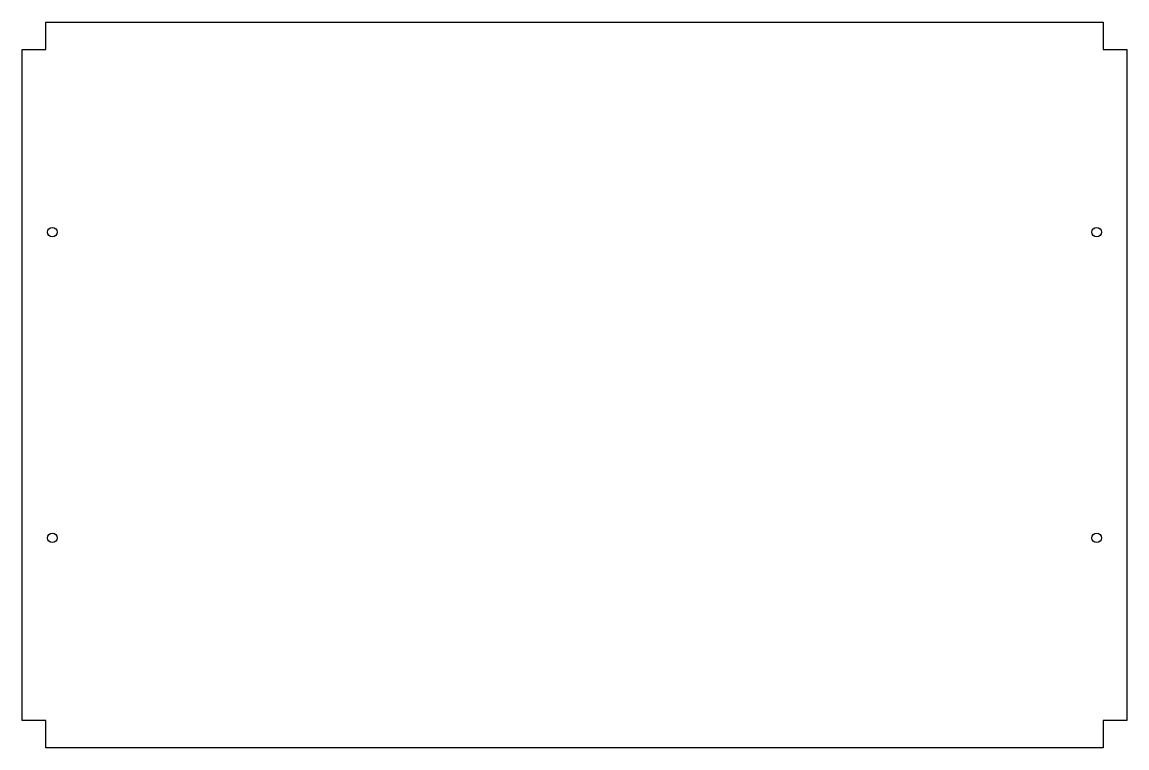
# Model space of a CAD drawing. Header units: inches. Extents: x -18.1 to 18.1, y -11.9 to 11.9.
import ezdxf

# ---------------------------------------------------------------- set-up
doc = ezdxf.new("R2010")
doc.units = ezdxf.units.IN
doc.header["$MEASUREMENT"] = 0

msp = doc.modelspace()

# ---------------------------------------------------------------- linework, layer by layer
at = {"color": 7, "linetype": 'Continuous', "lineweight": 25}
for p, q in [((-17.282, 10.976), (-17.282, 11.869)), ((-17.282, 11.869), (17.282, 11.869)), ((17.282, 11.869), (17.282, 10.976)), ((-18.054, 10.97), (-17.279, 10.97)), ((-18.054, -10.97), (-18.054, 10.97)), ((-17.279, 10.976), (-17.282, 10.976)), ((-17.279, 10.97), (-17.279, 10.976)), ((17.282, 10.976), (17.279, 10.976)), ((17.279, 10.976), (17.279, 10.97)), ((17.279, 10.97), (18.054, 10.97)), ((18.054, 10.97), (18.054, -10.97)), ((-17.279, -10.97), (-18.054, -10.97)), ((-17.282, -11.869), (-17.282, -10.976)), ((-17.282, -10.976), (-17.279, -10.976)), ((-17.279, -10.976), (-17.279, -10.97)), ((18.054, -10.97), (17.279, -10.97)), ((17.279, -10.97), (17.279, -10.976)), ((17.279, -10.976), (17.282, -10.976)), ((17.282, -10.976), (17.282, -11.869)), ((17.282, -11.869), (-17.282, -11.869))]:
    msp.add_line(p, q, dxfattribs=at)
for centre in [(-17.065, 5), (17.065, 5), (-17.065, -5), (17.065, -5)]:
    msp.add_circle(centre, 0.156, dxfattribs=at)

doc.saveas('drawing.dxf')
